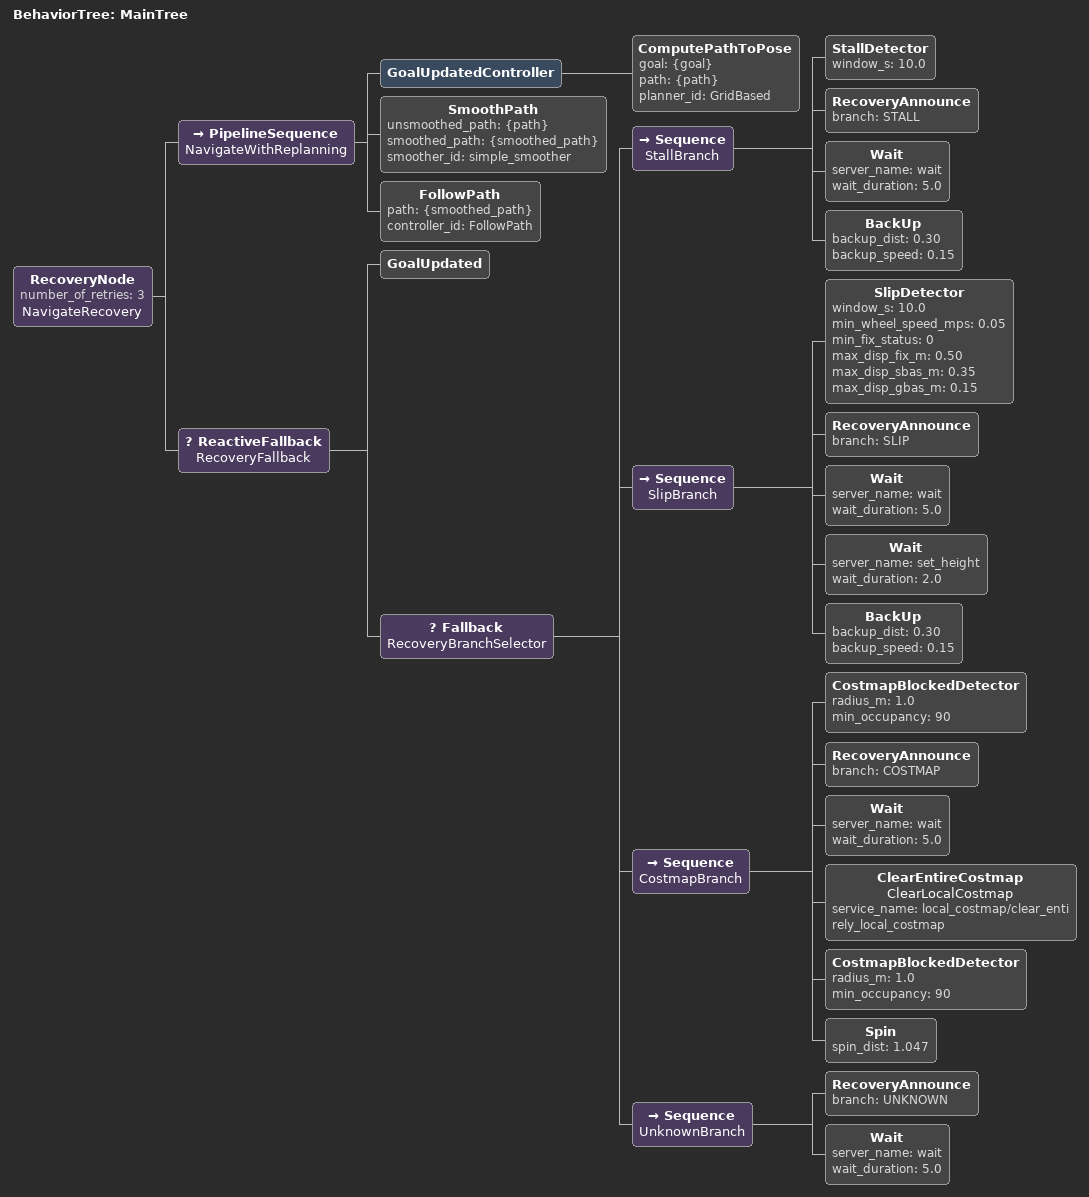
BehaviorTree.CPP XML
<root main_tree_to_execute="MainTree">
  <BehaviorTree ID="MainTree">
    <RecoveryNode number_of_retries="3" name="NavigateRecovery">
      <PipelineSequence name="NavigateWithReplanning">
        <GoalUpdatedController>
          <ComputePathToPose goal="{goal}" path="{path}" planner_id="GridBased"/>
        </GoalUpdatedController>
        <SmoothPath unsmoothed_path="{path}" smoothed_path="{smoothed_path}"
                    smoother_id="simple_smoother"/>
        <FollowPath path="{smoothed_path}"  controller_id="FollowPath"/>
      </PipelineSequence>
      <ReactiveFallback name="RecoveryFallback">
        <GoalUpdated/>
        <Fallback name="RecoveryBranchSelector">
          <Sequence name="StallBranch">
            <!-- 조정가능 임계 window_s=10: safety_state 10초 창에서 "stall" 검색.
                 Escalation: Wait 5초 → BackUp 0.30m 후진으로 진흙 탈출 시도 -->
            <StallDetector window_s="10.0"/>
            <RecoveryAnnounce branch="STALL"/>
            <Wait server_name="wait" wait_duration="5.0"/>
            <BackUp backup_dist="0.30" backup_speed="0.15"/>
          </Sequence>
          <Sequence name="SlipBranch">
            <SlipDetector window_s="10.0"
              min_wheel_speed_mps="0.05"
              min_fix_status="0"
              max_disp_fix_m="0.50"
              max_disp_sbas_m="0.35"
              max_disp_gbas_m="0.15"/>
            <RecoveryAnnounce branch="SLIP"/>
            <Wait server_name="wait" wait_duration="5.0"/>
            <!-- set_height: body 높이 재배치 후 대기. BackUp 전에 접지력 확보.
                 wait_duration은 YAML의 set_height.wait_duration이 사용됨 (XML 값은 무시). -->
            <Wait server_name="set_height" wait_duration="2.0"/>
            <BackUp backup_dist="0.30" backup_speed="0.15"/>
          </Sequence>
          <Sequence name="CostmapBranch">
            <CostmapBlockedDetector radius_m="1.0" min_occupancy="90"/>
            <RecoveryAnnounce branch="COSTMAP"/>
            <Wait server_name="wait" wait_duration="5.0"/>
            <ClearEntireCostmap name="ClearLocalCostmap"
              service_name="local_costmap/clear_entirely_local_costmap"/>
            <CostmapBlockedDetector radius_m="1.0" min_occupancy="90"/>
            <Spin spin_dist="1.047"/>
          </Sequence>
          <Sequence name="UnknownBranch">
            <!-- 조건 노드 없음 = 위 분기 실패 시 항상. clear 안 함 -->
            <RecoveryAnnounce branch="UNKNOWN"/>
            <Wait server_name="wait" wait_duration="5.0"/>
          </Sequence>
        </Fallback>
      </ReactiveFallback>
    </RecoveryNode>
  </BehaviorTree>
</root>
